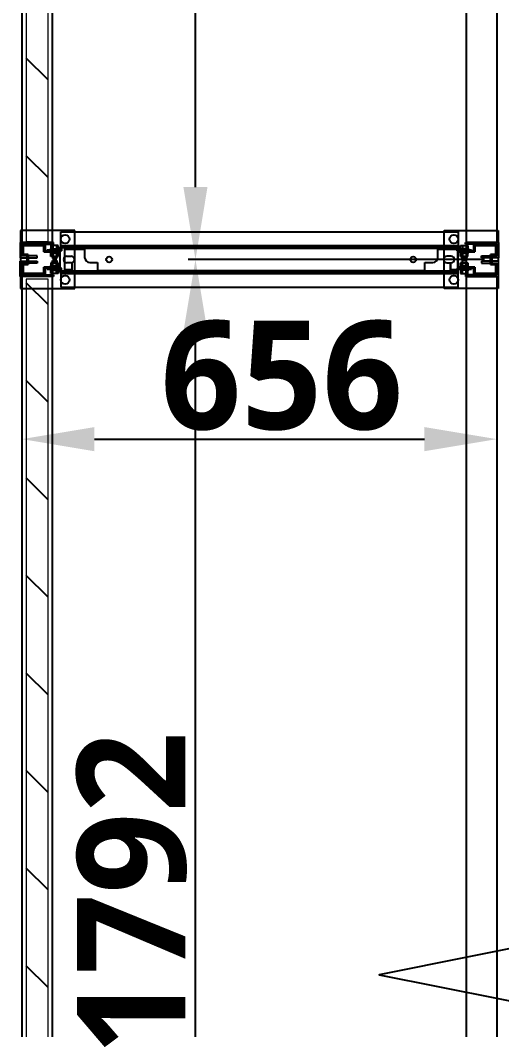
# Model space of a CAD drawing. Header units: millimetres. Extents: x 15382 to 37298, y 7351 to 31127.
# Drawn here: x 27689 to 28354, y 20495 to 21889 of the extents above; entities that cross this region are included whole.
import ezdxf

# ---------------------------------------------------------------- set-up
doc = ezdxf.new("R2010")
doc.units = ezdxf.units.MM
for name, color, linetype in [('01', 7, 'Continuous'), ('02', 3, 'Continuous'), ('03', 6, 'Continuous'), ('04', 30, 'Continuous'), ('05', 12, 'Continuous'), ('544-1', 40, 'Continuous'), ('M40', 3, 'Continuous'), ('M6', 7, 'Continuous'), ('動線', 6, 'Continuous'), ('標註', 252, 'Continuous')]:
    doc.layers.add(name, color=color, linetype=linetype)
doc.layers.add('10', color=40, linetype='Continuous', lineweight=0)
doc.styles.get("Standard").update_dxf_attribs({"font": 'arial.ttf'})
doc.styles.add('黑體', font='')
doc.styles.get('黑體').set_extended_font_data('Microsoft JhengHei', bold=True)
doc.dimstyles.new('ISO-25', dxfattribs={"dimtxt": 2.5, "dimasz": 2.5, "dimexe": 1.25, "dimexo": 0.625, "dimtad": 1, "dimtxsty": 'Standard', "dimcen": 2.5, "dimadec": 0, "dimazin": 0, "dimtfac": 1, "dimtmove": 0, "dimatfit": 3, "dimfxl": 1, "dimarcsym": 0})

# ---------------------------------------------------------------- blocks, each defined once
blk = doc.blocks.new('*D50')
at = {"layer": 'Defpoints', "color": 0, "transparency": 16777216}
for p in [(27691.3, 21537.6), (28347.3, 21537.6), (28347.3, 21310.6)]:
    blk.add_point(p, dxfattribs=at)
at = {"layer": '標註', "color": 0, "lineweight": -2, "transparency": 16777216}
for p, q in [((27691.3, 21527.6), (27691.3, 21300.6)), ((28347.3, 21527.6), (28347.3, 21300.6)), ((27791.3, 21310.6), (28247.3, 21310.6))]:
    blk.add_line(p, q, dxfattribs=at)
at = {"layer": '標註', "color": 0, "transparency": 16777216}
for points in [[(27791.3, 21327.2), (27791.3, 21293.9), (27691.3, 21310.6)], [(28247.3, 21327.2), (28247.3, 21293.9), (28347.3, 21310.6)]]:
    blk.add_solid(points, dxfattribs=at)
at = {"layer": '標註', "color": 251, "transparency": 16777216, "insert": (28050.3, 21398.1), "char_height": 150, "attachment_point": 5, "style": '黑體'}
blk.add_mtext('656', dxfattribs=at)
blk = doc.blocks.new('*D51')
at = {"layer": 'Defpoints', "color": 0, "transparency": 16777216}
for p in [(27931, 21558.6), (28340.3, 21558.6), (28340.3, 19766.6)]:
    blk.add_point(p, dxfattribs=at)
at = {"layer": '標註', "color": 0, "lineweight": -2, "transparency": 16777216}
for p, q in [((28330.3, 21558.6), (27921, 21558.6)), ((27931, 19866.6), (27931, 21458.6)), ((28330.3, 19766.6), (27921, 19766.6))]:
    blk.add_line(p, q, dxfattribs=at)
at = {"layer": '標註', "color": 0, "transparency": 16777216}
for points in [[(27914.3, 21458.6), (27947.6, 21458.6), (27931, 21558.6)], [(27914.3, 19866.6), (27947.6, 19866.6), (27931, 19766.6)]]:
    blk.add_solid(points, dxfattribs=at)
at = {"layer": '標註', "color": 251, "transparency": 16777216, "insert": (27843.2, 20683.1), "char_height": 150, "attachment_point": 5, "rotation": 90, "style": '黑體'}
blk.add_mtext('1792', dxfattribs=at)
blk = doc.blocks.new('*D38')
at = {"layer": 'Defpoints', "color": 0, "transparency": 16777216}
for p in [(27931, 23350.6), (28340.3, 23350.6), (28340.3, 21558.6)]:
    blk.add_point(p, dxfattribs=at)
at = {"layer": '標註', "color": 0, "lineweight": -2, "transparency": 16777216}
for p, q in [((28330.3, 23350.6), (27921, 23350.6)), ((27931, 21658.6), (27931, 23250.6)), ((28330.3, 21558.6), (27921, 21558.6))]:
    blk.add_line(p, q, dxfattribs=at)
at = {"layer": '標註', "color": 0, "transparency": 16777216}
for points in [[(27914.3, 23250.6), (27947.6, 23250.6), (27931, 23350.6)], [(27914.3, 21658.6), (27947.6, 21658.6), (27931, 21558.6)]]:
    blk.add_solid(points, dxfattribs=at)
at = {"layer": '標註', "color": 251, "transparency": 16777216, "insert": (27843.2, 22475.1), "char_height": 150, "attachment_point": 5, "rotation": 90, "style": '黑體'}
blk.add_mtext('1792', dxfattribs=at)

msp = doc.modelspace()

# ---------------------------------------------------------------- linework, layer by layer
at = {"layer": '01'}
for p, q in [((27743.817, 21574.565), (27743.817, 21576.165)), ((27743.817, 21576.165), (28293.817, 21576.165)), ((28293.817, 21574.565), (27743.817, 21574.565)), ((27743.817, 21574.565), (27743.817, 21542.565)), ((28293.817, 21576.165), (28293.817, 21574.565)), ((27748.817, 21558.565), (27748.817, 21558.565)), ((27753.317, 21563.065), (27759.317, 21563.065)), ((27759.317, 21554.065), (27753.317, 21554.065)), ((27763.817, 21558.565), (27763.817, 21558.565)), ((28273.817, 21558.565), (28273.817, 21558.565)), ((28284.317, 21563.065), (28278.317, 21563.065)), ((28278.317, 21554.065), (28284.317, 21554.065)), ((28288.817, 21558.565), (28288.817, 21558.565)), ((28293.817, 21542.565), (27743.817, 21542.565)), ((27743.817, 21542.565), (27743.817, 21540.965)), ((27743.817, 21540.965), (28293.817, 21540.965)), ((28293.817, 21540.965), (28293.817, 21542.565))]:
    msp.add_line(p, q, dxfattribs=at)
for centre, start, end in [((27753.317, 21558.565), 90, 180), ((27753.317, 21558.565), 180, 270), ((27759.317, 21558.565), 0, 90), ((27759.317, 21558.565), 270, 0), ((28278.317, 21558.565), 90, 180), ((28278.317, 21558.565), 180, 270), ((28284.317, 21558.565), 0, 90), ((28284.317, 21558.565), 270, 0)]:
    msp.add_arc(centre, 4.5, start, end, dxfattribs=at)
at = {"layer": '02'}
for p, q in [((27764.317, 21598.565), (27689.317, 21598.565)), ((27689.317, 21598.565), (27689.317, 21518.565)), ((27764.317, 21518.565), (27764.317, 21598.565)), ((28274.317, 21518.565), (28274.317, 21598.565)), ((28274.317, 21598.565), (28349.317, 21598.565)), ((28349.317, 21598.565), (28349.317, 21518.565)), ((27689.317, 21518.565), (27764.317, 21518.565)), ((28349.317, 21518.565), (28274.317, 21518.565))]:
    msp.add_line(p, q, dxfattribs=at)
at = {"layer": '02', "lineweight": -3}
for centre in [(27750.817, 21586.565), (28287.817, 21586.565), (27750.817, 21530.565), (28287.817, 21530.565)]:
    msp.add_circle(centre, 6, dxfattribs=at)
at = {"layer": '03'}
for points in [[(27733.317, 21582.065), (27733.317, 23327.065), (27691.317, 23327.065), (27691.317, 21582.065)], [(28305.317, 21582.065), (28305.317, 23327.065), (28347.317, 23327.065), (28347.317, 21582.065)], [(27733.317, 19790.065), (27733.317, 21535.065), (27691.317, 21535.065), (27691.317, 19790.065)], [(28305.317, 19790.065), (28305.317, 21535.065), (28347.317, 21535.065), (28347.317, 19790.065)]]:
    msp.add_lwpolyline(points, close=True, dxfattribs=at)
at = {"layer": '04'}
for p, q in [((27744.817, 21571.765), (27744.817, 21596.565)), ((27744.817, 21596.565), (28293.817, 21596.565)), ((28293.817, 21596.565), (28293.817, 21571.765)), ((27744.817, 21571.765), (27744.817, 21577.765)), ((27744.817, 21577.765), (28293.817, 21577.765)), ((28293.817, 21577.765), (28293.817, 21571.765)), ((27726.317, 21570.565), (27726.317, 21571.765)), ((27726.317, 21571.765), (27744.817, 21571.765)), ((27726.317, 21570.565), (27726.317, 21571.765)), ((27726.317, 21571.765), (27744.817, 21571.765)), ((27746.017, 21570.565), (27726.317, 21570.565)), ((27746.017, 21570.565), (27726.317, 21570.565)), ((28292.617, 21576.565), (27746.017, 21576.565)), ((27746.017, 21576.565), (27746.017, 21570.565)), ((28292.617, 21576.565), (27746.017, 21576.565)), ((27746.017, 21576.565), (27746.017, 21570.565)), ((28292.617, 21570.565), (28292.617, 21576.565)), ((28292.617, 21570.565), (28292.617, 21576.565)), ((28312.317, 21570.565), (28292.617, 21570.565)), ((28312.317, 21570.565), (28292.617, 21570.565)), ((28293.817, 21571.765), (28312.317, 21571.765)), ((28293.817, 21571.765), (28312.317, 21571.765)), ((28312.317, 21571.765), (28312.317, 21570.565)), ((28312.317, 21571.765), (28312.317, 21570.565)), ((27746.017, 21546.565), (27726.317, 21546.565)), ((27726.317, 21546.565), (27726.317, 21545.365)), ((27746.017, 21546.565), (27726.317, 21546.565)), ((27726.317, 21546.565), (27726.317, 21545.365)), ((27726.317, 21545.365), (27744.817, 21545.365)), ((27726.317, 21545.365), (27744.817, 21545.365)), ((27744.817, 21545.365), (27744.817, 21539.365)), ((27744.817, 21545.365), (27744.817, 21520.565)), ((27744.817, 21539.365), (28293.817, 21539.365)), ((27746.017, 21540.565), (27746.017, 21546.565)), ((27746.017, 21540.565), (27746.017, 21546.565)), ((28292.617, 21540.565), (27746.017, 21540.565)), ((28292.617, 21540.565), (27746.017, 21540.565)), ((28312.317, 21546.565), (28292.617, 21546.565)), ((28292.617, 21546.565), (28292.617, 21540.565)), ((28312.317, 21546.565), (28292.617, 21546.565)), ((28292.617, 21546.565), (28292.617, 21540.565)), ((28293.817, 21545.365), (28312.317, 21545.365)), ((28293.817, 21539.365), (28293.817, 21545.365)), ((28293.817, 21545.365), (28312.317, 21545.365)), ((28293.817, 21520.565), (28293.817, 21545.365)), ((28312.317, 21545.365), (28312.317, 21546.565)), ((28312.317, 21545.365), (28312.317, 21546.565)), ((27744.817, 21520.565), (28293.817, 21520.565))]:
    msp.add_line(p, q, dxfattribs=at)
at = {"layer": '04', "lineweight": -3}
for p, q in [((27732.817, 21571.765), (27739.817, 21571.765)), ((27732.817, 21570.565), (27732.817, 21571.765)), ((27739.817, 21570.565), (27732.817, 21570.565)), ((27736.317, 21571.765), (27739.817, 21571.765)), ((27736.317, 21570.565), (27736.317, 21571.765)), ((27739.817, 21570.565), (27736.317, 21570.565)), ((27739.817, 21571.765), (27739.817, 21570.565)), ((27739.817, 21571.765), (27739.817, 21570.565)), ((28305.817, 21571.765), (28298.817, 21571.765)), ((28298.817, 21571.765), (28298.817, 21570.565)), ((28302.317, 21571.765), (28298.817, 21571.765)), ((28298.817, 21571.765), (28298.817, 21570.565)), ((28298.817, 21570.565), (28305.817, 21570.565)), ((28298.817, 21570.565), (28302.317, 21570.565)), ((28302.317, 21570.565), (28302.317, 21571.765)), ((28305.817, 21570.565), (28305.817, 21571.765)), ((27739.817, 21546.565), (27732.817, 21546.565)), ((27732.817, 21546.565), (27732.817, 21545.365)), ((27732.817, 21545.365), (27739.817, 21545.365)), ((27739.817, 21546.565), (27736.317, 21546.565)), ((27736.317, 21546.565), (27736.317, 21545.365)), ((27736.317, 21545.365), (27739.817, 21545.365)), ((27739.817, 21545.365), (27739.817, 21546.565)), ((27739.817, 21545.365), (27739.817, 21546.565)), ((28298.817, 21545.365), (28298.817, 21546.565)), ((28298.817, 21546.565), (28305.817, 21546.565)), ((28298.817, 21545.365), (28298.817, 21546.565)), ((28298.817, 21546.565), (28302.317, 21546.565)), ((28305.817, 21545.365), (28298.817, 21545.365)), ((28302.317, 21545.365), (28298.817, 21545.365)), ((28302.317, 21546.565), (28302.317, 21545.365)), ((28305.817, 21546.565), (28305.817, 21545.365))]:
    msp.add_line(p, q, dxfattribs=at)
at = {"layer": '05'}
for p, q in [((27734.817, 21582.065), (27688.817, 21582.065)), ((27688.817, 21582.065), (27688.817, 21562.565)), ((27691.317, 21563.565), (27691.317, 21579.565)), ((27691.317, 21579.565), (27734.817, 21579.565)), ((27734.817, 21579.565), (27734.817, 21582.065)), ((28303.817, 21579.565), (28303.817, 21582.065)), ((28303.817, 21582.065), (28349.817, 21582.065)), ((28347.317, 21579.565), (28303.817, 21579.565)), ((28326.339, 21579.565), (28326.339, 21582.065)), ((28331.317, 21579.565), (28331.317, 21582.065)), ((28336.296, 21579.565), (28336.296, 21582.065)), ((28347.317, 21563.565), (28347.317, 21579.565)), ((28349.817, 21582.065), (28349.817, 21562.565)), ((27688.817, 21563.565), (27688.817, 21561.065)), ((27688.817, 21561.065), (27712.317, 21561.065)), ((27688.817, 21553.565), (27688.817, 21556.065)), ((27688.817, 21556.065), (27712.317, 21556.065)), ((27688.817, 21535.065), (27688.817, 21554.565)), ((27712.317, 21563.565), (27691.317, 21563.565)), ((27712.317, 21553.565), (27691.317, 21553.565)), ((27691.317, 21553.565), (27691.317, 21537.565)), ((27712.317, 21561.065), (27712.317, 21563.565)), ((27712.317, 21556.065), (27712.317, 21553.565)), ((28326.317, 21561.065), (28326.317, 21563.565)), ((28326.317, 21563.565), (28347.317, 21563.565)), ((28349.817, 21561.065), (28326.317, 21561.065)), ((28349.817, 21556.065), (28326.317, 21556.065)), ((28326.317, 21556.065), (28326.317, 21553.565)), ((28326.317, 21553.565), (28347.317, 21553.565)), ((28347.317, 21553.565), (28347.317, 21537.565)), ((28349.817, 21563.565), (28349.817, 21561.065)), ((28349.817, 21553.565), (28349.817, 21556.065)), ((28349.817, 21535.065), (28349.817, 21554.565)), ((27691.317, 21537.565), (27734.817, 21537.565)), ((27734.817, 21537.565), (27734.817, 21535.065)), ((28347.317, 21537.565), (28303.817, 21537.565)), ((28303.817, 21537.565), (28303.817, 21535.065)), ((27734.817, 21535.065), (27688.817, 21535.065)), ((28303.817, 21535.065), (28349.817, 21535.065))]:
    msp.add_line(p, q, dxfattribs=at)
at = {"layer": '05', "lineweight": -3}
for p, q in [((28336.296, 21582.065), (28326.339, 21582.065)), ((28326.339, 21582.065), (28326.339, 21579.565)), ((28331.317, 21582.065), (28326.339, 21582.065)), ((28326.339, 21582.065), (28326.339, 21579.565)), ((28326.339, 21579.565), (28336.296, 21579.565)), ((28326.339, 21579.565), (28331.317, 21579.565)), ((28331.317, 21579.565), (28331.317, 21582.065)), ((28336.296, 21579.565), (28336.296, 21582.065))]:
    msp.add_line(p, q, dxfattribs=at)
at = {"layer": '10'}
for p, q in [((27697.317, 23323.565), (27697.317, 21583.565)), ((27727.317, 21583.565), (27727.317, 23323.565)), ((27697.317, 21583.565), (27727.317, 21583.565)), ((27727.317, 21531.565), (27697.317, 21531.565)), ((27697.317, 21531.565), (27697.317, 19791.565)), ((27727.317, 19791.565), (27727.317, 21531.565))]:
    msp.add_line(p, q, dxfattribs=at)
at = {"layer": '544-1', "linetype": 'Continuous'}
for p, q in [((27727.317, 21806.639), (27697.317, 21836.639)), ((27727.317, 21671.935), (27697.317, 21701.935)), ((27727.317, 21496.381), (27697.317, 21526.381)), ((27727.317, 21361.677), (27697.317, 21391.677)), ((27727.317, 21226.973), (27697.317, 21256.973)), ((27727.317, 21092.269), (27697.317, 21122.269)), ((27727.317, 20957.566), (27697.317, 20987.566)), ((27727.317, 20822.862), (27697.317, 20852.862)), ((27727.317, 20688.158), (27697.317, 20718.158)), ((27727.317, 20553.454), (27697.317, 20583.454))]:
    msp.add_line(p, q, dxfattribs=at)
at = {"layer": '544-1'}
for p, q in [((28293.817, 21573.565), (27749.817, 21573.565)), ((27749.817, 21573.565), (27749.817, 21543.565)), ((27750.617, 21544.365), (27750.617, 21572.765)), ((27750.617, 21572.765), (27777.817, 21572.765)), ((27777.817, 21572.765), (27777.817, 21561.565)), ((28265.817, 21561.565), (28265.817, 21572.765)), ((28265.817, 21572.765), (28293.017, 21572.765)), ((28293.817, 21573.565), (28293.017, 21573.565)), ((28293.017, 21572.765), (28293.017, 21544.365)), ((28293.817, 21572.765), (28293.817, 21573.565)), ((28293.817, 21543.565), (28293.817, 21573.565)), ((27760.817, 21553.565), (27760.017, 21553.565)), ((27760.017, 21553.565), (27760.017, 21544.365)), ((27760.817, 21543.565), (27760.817, 21553.565)), ((27784.817, 21554.565), (27795.817, 21554.565)), ((27795.817, 21554.565), (27795.817, 21543.565)), ((28247.817, 21543.565), (28247.817, 21554.565)), ((28247.817, 21554.565), (28258.817, 21554.565)), ((28283.617, 21553.565), (28282.817, 21553.565)), ((28282.817, 21553.565), (28282.817, 21543.565)), ((28283.617, 21544.365), (28283.617, 21553.565)), ((27749.817, 21543.565), (27760.817, 21543.565)), ((27760.017, 21544.365), (27750.617, 21544.365)), ((27795.817, 21543.565), (28247.817, 21543.565)), ((28282.817, 21543.565), (28293.817, 21543.565)), ((28293.017, 21544.365), (28283.617, 21544.365))]:
    msp.add_line(p, q, dxfattribs=at)
for centre in [(27811.817, 21558.565), (28231.817, 21558.565)]:
    msp.add_circle(centre, 4, dxfattribs=at)
for centre, start, end in [((27784.817, 21561.565), 180, 270), ((28258.817, 21561.565), 270, 0)]:
    msp.add_arc(centre, 7, start, end, dxfattribs=at)
at = {"layer": 'M40'}
for p, q in [((27723.317, 21579.565), (27691.317, 21579.565)), ((27691.317, 21579.565), (27691.317, 21564.065)), ((27691.317, 21564.065), (27691.317, 21579.565)), ((27691.317, 21579.565), (27723.317, 21579.565)), ((27692.917, 21565.665), (27692.917, 21577.965)), ((27692.917, 21577.965), (27721.717, 21577.965)), ((27721.717, 21577.965), (27692.917, 21577.965)), ((27692.917, 21577.965), (27692.917, 21565.665)), ((27721.717, 21577.965), (27721.717, 21568.965)), ((27721.717, 21568.965), (27721.717, 21577.965)), ((27723.317, 21570.565), (27723.317, 21579.565)), ((27723.317, 21579.565), (27723.317, 21570.565)), ((28315.317, 21570.565), (28315.317, 21579.565)), ((28315.317, 21579.565), (28347.317, 21579.565)), ((28347.317, 21579.565), (28315.317, 21579.565)), ((28315.317, 21579.565), (28315.317, 21570.565)), ((28345.717, 21577.965), (28316.917, 21577.965)), ((28316.917, 21577.965), (28316.917, 21568.965)), ((28316.917, 21568.965), (28316.917, 21577.965)), ((28316.917, 21577.965), (28345.717, 21577.965)), ((28328.067, 21577.965), (28328.067, 21579.565)), ((28331.317, 21577.965), (28331.317, 21579.565)), ((28334.567, 21577.965), (28334.567, 21579.565)), ((28345.717, 21565.665), (28345.717, 21577.965)), ((28345.717, 21577.965), (28345.717, 21565.665)), ((28347.317, 21579.565), (28347.317, 21564.065)), ((28347.317, 21564.065), (28347.317, 21579.565)), ((27691.317, 21564.065), (27698.317, 21564.065)), ((27698.317, 21564.065), (27691.317, 21564.065)), ((27699.917, 21565.665), (27692.917, 21565.665)), ((27692.917, 21565.665), (27699.917, 21565.665)), ((27698.317, 21564.065), (27698.317, 21553.065)), ((27698.317, 21553.065), (27698.317, 21564.065)), ((27699.917, 21551.465), (27699.917, 21565.665)), ((27699.917, 21565.665), (27699.917, 21551.465)), ((27721.717, 21570.565), (27721.717, 21568.965)), ((27721.717, 21568.965), (27744.317, 21568.965)), ((27721.717, 21568.965), (27723.317, 21568.965)), ((27744.317, 21568.965), (27721.717, 21568.965)), ((27744.317, 21570.565), (27723.317, 21570.565)), ((27723.317, 21570.565), (27744.317, 21570.565)), ((27732.817, 21570.565), (27732.817, 21568.965)), ((27736.317, 21570.565), (27736.317, 21568.965)), ((27739.817, 21570.565), (27739.817, 21568.965)), ((27744.317, 21568.965), (27744.317, 21570.565)), ((27744.317, 21570.565), (27744.317, 21568.965)), ((28294.317, 21568.965), (28294.317, 21570.565)), ((28294.317, 21570.565), (28315.317, 21570.565)), ((28315.317, 21570.565), (28294.317, 21570.565)), ((28294.317, 21570.565), (28294.317, 21568.965)), ((28316.917, 21568.965), (28294.317, 21568.965)), ((28294.317, 21568.965), (28316.917, 21568.965)), ((28298.817, 21570.565), (28298.817, 21568.965)), ((28302.317, 21570.565), (28302.317, 21568.965)), ((28305.817, 21570.565), (28305.817, 21568.965)), ((28316.917, 21568.965), (28315.317, 21568.965)), ((28316.917, 21570.565), (28316.917, 21568.965)), ((28338.717, 21551.465), (28338.717, 21565.665)), ((28338.717, 21565.665), (28345.717, 21565.665)), ((28345.717, 21565.665), (28338.717, 21565.665)), ((28338.717, 21565.665), (28338.717, 21551.465)), ((28347.317, 21564.065), (28340.317, 21564.065)), ((28340.317, 21564.065), (28340.317, 21553.065)), ((28340.317, 21553.065), (28340.317, 21564.065)), ((28340.317, 21564.065), (28347.317, 21564.065)), ((27698.317, 21553.065), (27691.317, 21553.065)), ((27691.317, 21553.065), (27691.317, 21537.565)), ((27691.317, 21537.565), (27691.317, 21553.065)), ((27691.317, 21553.065), (27698.317, 21553.065)), ((27692.917, 21539.165), (27692.917, 21551.465)), ((27692.917, 21551.465), (27699.917, 21551.465)), ((27699.917, 21551.465), (27692.917, 21551.465)), ((27692.917, 21551.465), (27692.917, 21539.165)), ((28340.317, 21553.065), (28338.717, 21553.065)), ((28345.717, 21551.465), (28338.717, 21551.465)), ((28338.717, 21551.465), (28345.717, 21551.465)), ((28340.317, 21553.065), (28347.317, 21553.065)), ((28347.317, 21553.065), (28340.317, 21553.065)), ((28345.717, 21539.165), (28345.717, 21551.465)), ((28345.717, 21551.465), (28345.717, 21539.165)), ((28347.317, 21553.065), (28347.317, 21537.565)), ((28347.317, 21537.565), (28347.317, 21553.065)), ((27691.317, 21537.565), (27723.317, 21537.565)), ((27723.317, 21537.565), (27691.317, 21537.565)), ((27721.717, 21539.165), (27692.917, 21539.165)), ((27692.917, 21539.165), (27721.717, 21539.165)), ((27744.317, 21548.165), (27721.717, 21548.165)), ((27721.717, 21548.165), (27721.717, 21539.165)), ((27721.717, 21546.565), (27721.717, 21548.165)), ((27721.717, 21548.165), (27744.317, 21548.165)), ((27721.717, 21539.165), (27721.717, 21548.165)), ((27721.717, 21548.165), (27723.317, 21548.165)), ((27723.317, 21537.565), (27723.317, 21546.565)), ((27723.317, 21546.565), (27744.317, 21546.565)), ((27744.317, 21546.565), (27723.317, 21546.565)), ((27723.317, 21546.565), (27723.317, 21537.565)), ((27732.817, 21548.165), (27732.817, 21546.565)), ((27736.317, 21548.165), (27736.317, 21546.565)), ((27739.817, 21548.165), (27739.817, 21546.565)), ((27744.317, 21546.565), (27744.317, 21548.165)), ((27744.317, 21548.165), (27744.317, 21546.565)), ((28294.317, 21546.565), (28294.317, 21548.165)), ((28294.317, 21548.165), (28316.917, 21548.165)), ((28316.917, 21548.165), (28294.317, 21548.165)), ((28294.317, 21548.165), (28294.317, 21546.565)), ((28315.317, 21546.565), (28294.317, 21546.565)), ((28294.317, 21546.565), (28315.317, 21546.565)), ((28298.817, 21548.165), (28298.817, 21546.565)), ((28302.317, 21548.165), (28302.317, 21546.565)), ((28305.817, 21548.165), (28305.817, 21546.565)), ((28316.917, 21548.165), (28315.317, 21548.165)), ((28315.317, 21537.565), (28315.317, 21546.565)), ((28315.317, 21546.565), (28315.317, 21537.565)), ((28347.317, 21537.565), (28315.317, 21537.565)), ((28315.317, 21537.565), (28347.317, 21537.565)), ((28316.917, 21548.165), (28316.917, 21539.165)), ((28316.917, 21546.565), (28316.917, 21548.165)), ((28316.917, 21539.165), (28316.917, 21548.165)), ((28316.917, 21539.165), (28345.717, 21539.165)), ((28345.717, 21539.165), (28316.917, 21539.165))]:
    msp.add_line(p, q, dxfattribs=at)
at = {"layer": 'M40', "lineweight": -3}
for p, q in [((28334.567, 21579.565), (28328.067, 21579.565)), ((28328.067, 21579.565), (28328.067, 21577.965)), ((28331.317, 21579.565), (28328.067, 21579.565)), ((28328.067, 21579.565), (28328.067, 21577.965)), ((28328.067, 21577.965), (28334.567, 21577.965)), ((28328.067, 21577.965), (28331.317, 21577.965)), ((28331.317, 21577.965), (28331.317, 21579.565)), ((28334.567, 21577.965), (28334.567, 21579.565)), ((27732.817, 21570.565), (27739.817, 21570.565)), ((27732.817, 21568.965), (27732.817, 21570.565)), ((27739.817, 21568.965), (27732.817, 21568.965)), ((27736.317, 21570.565), (27739.817, 21570.565)), ((27736.317, 21568.965), (27736.317, 21570.565)), ((27739.817, 21568.965), (27736.317, 21568.965)), ((27739.817, 21570.565), (27739.817, 21568.965)), ((27739.817, 21570.565), (27739.817, 21568.965)), ((28305.817, 21570.565), (28298.817, 21570.565)), ((28298.817, 21570.565), (28298.817, 21568.965)), ((28302.317, 21570.565), (28298.817, 21570.565)), ((28298.817, 21570.565), (28298.817, 21568.965)), ((28298.817, 21568.965), (28305.817, 21568.965)), ((28298.817, 21568.965), (28302.317, 21568.965)), ((28302.317, 21568.965), (28302.317, 21570.565)), ((28305.817, 21568.965), (28305.817, 21570.565)), ((28338.717, 21553.065), (28338.717, 21564.065)), ((28338.717, 21564.065), (28340.317, 21564.065)), ((28340.317, 21564.065), (28340.317, 21553.065)), ((28338.717, 21558.565), (28338.717, 21553.065)), ((28340.317, 21558.565), (28338.717, 21558.565)), ((28340.317, 21553.065), (28338.717, 21553.065)), ((28338.717, 21553.065), (28340.317, 21553.065)), ((28340.317, 21553.065), (28340.317, 21558.565)), ((27739.817, 21548.165), (27732.817, 21548.165)), ((27732.817, 21548.165), (27732.817, 21546.565)), ((27732.817, 21546.565), (27739.817, 21546.565)), ((27739.817, 21548.165), (27736.317, 21548.165)), ((27736.317, 21548.165), (27736.317, 21546.565)), ((27736.317, 21546.565), (27739.817, 21546.565)), ((27739.817, 21546.565), (27739.817, 21548.165)), ((27739.817, 21546.565), (27739.817, 21548.165)), ((28298.817, 21546.565), (28298.817, 21548.165)), ((28298.817, 21548.165), (28305.817, 21548.165)), ((28298.817, 21546.565), (28298.817, 21548.165)), ((28298.817, 21548.165), (28302.317, 21548.165)), ((28305.817, 21546.565), (28298.817, 21546.565)), ((28302.317, 21546.565), (28298.817, 21546.565)), ((28302.317, 21548.165), (28302.317, 21546.565)), ((28305.817, 21548.165), (28305.817, 21546.565))]:
    msp.add_line(p, q, dxfattribs=at)
at = {"layer": 'M6'}
for p, q in [((27741.317, 21577.765), (27731.317, 21577.765)), ((27731.317, 21577.765), (27731.317, 21573.465)), ((27741.317, 21577.765), (27731.317, 21577.765)), ((27731.317, 21577.765), (27731.317, 21573.465)), ((27733.817, 21577.765), (27733.817, 21573.465)), ((27738.817, 21577.765), (27738.817, 21573.465)), ((27741.317, 21573.465), (27741.317, 21577.765)), ((27741.317, 21573.465), (27741.317, 21577.765)), ((28297.317, 21573.465), (28297.317, 21577.765)), ((28297.317, 21577.765), (28307.317, 21577.765)), ((28297.317, 21573.465), (28297.317, 21577.765)), ((28297.317, 21577.765), (28307.317, 21577.765)), ((28299.817, 21577.765), (28299.817, 21573.465)), ((28304.817, 21577.765), (28304.817, 21573.465)), ((28307.317, 21577.765), (28307.317, 21573.465)), ((28307.317, 21577.765), (28307.317, 21573.465)), ((27731.317, 21573.465), (27729.317, 21571.965)), ((27729.317, 21571.965), (27729.317, 21571.765)), ((27729.317, 21571.765), (27733.317, 21571.765)), ((27730.317, 21568.765), (27730.317, 21568.965)), ((27730.317, 21568.965), (27742.317, 21568.965)), ((27731.317, 21567.265), (27730.317, 21568.765)), ((27731.317, 21573.465), (27741.317, 21573.465)), ((27731.317, 21562.965), (27731.317, 21567.265)), ((27731.317, 21567.265), (27741.317, 21567.265)), ((27731.317, 21562.965), (27731.317, 21567.265)), ((27731.317, 21562.965), (27731.317, 21567.265)), ((27731.317, 21567.265), (27738.817, 21567.265)), ((27733.317, 21571.765), (27733.317, 21559.765)), ((27741.317, 21567.265), (27733.817, 21567.265)), ((27733.817, 21567.265), (27733.817, 21562.965)), ((27738.817, 21567.265), (27738.817, 21562.965)), ((27739.317, 21559.765), (27739.317, 21571.765)), ((27739.317, 21571.765), (27743.317, 21571.765)), ((27743.317, 21571.965), (27741.317, 21573.465)), ((27742.317, 21568.765), (27741.317, 21567.265)), ((27741.317, 21567.265), (27741.317, 21562.965)), ((27741.317, 21567.265), (27741.317, 21562.965)), ((27741.317, 21562.965), (27741.317, 21567.265)), ((27742.317, 21568.965), (27742.317, 21568.765)), ((27743.317, 21571.765), (27743.317, 21571.965)), ((28295.317, 21571.965), (28297.317, 21573.465)), ((28295.317, 21571.765), (28295.317, 21571.965)), ((28299.317, 21571.765), (28295.317, 21571.765)), ((28308.317, 21568.965), (28296.317, 21568.965)), ((28296.317, 21568.965), (28296.317, 21568.765)), ((28296.317, 21568.765), (28297.317, 21567.265)), ((28307.317, 21573.465), (28297.317, 21573.465)), ((28297.317, 21567.265), (28297.317, 21562.965)), ((28307.317, 21567.265), (28297.317, 21567.265)), ((28297.317, 21567.265), (28297.317, 21562.965)), ((28297.317, 21562.965), (28297.317, 21567.265)), ((28297.317, 21567.265), (28304.817, 21567.265)), ((28299.317, 21559.765), (28299.317, 21571.765)), ((28307.317, 21567.265), (28299.817, 21567.265)), ((28299.817, 21567.265), (28299.817, 21562.965)), ((28304.817, 21567.265), (28304.817, 21562.965)), ((28305.317, 21571.765), (28305.317, 21559.765)), ((28309.317, 21571.765), (28305.317, 21571.765)), ((28307.317, 21573.465), (28309.317, 21571.965)), ((28307.317, 21567.265), (28308.317, 21568.765)), ((28307.317, 21562.965), (28307.317, 21567.265)), ((28307.317, 21562.965), (28307.317, 21567.265)), ((28307.317, 21562.965), (28307.317, 21567.265)), ((28308.317, 21568.765), (28308.317, 21568.965)), ((28309.317, 21571.965), (28309.317, 21571.765)), ((27731.317, 21549.865), (27730.317, 21548.365)), ((27741.317, 21562.965), (27731.317, 21562.965)), ((27741.317, 21562.965), (27731.317, 21562.965)), ((27738.817, 21562.965), (27731.317, 21562.965)), ((27741.317, 21554.165), (27731.317, 21554.165)), ((27731.317, 21554.165), (27731.317, 21549.865)), ((27741.317, 21554.165), (27731.317, 21554.165)), ((27731.317, 21554.165), (27731.317, 21549.865)), ((27731.317, 21554.165), (27731.317, 21549.865)), ((27738.817, 21554.165), (27731.317, 21554.165)), ((27731.317, 21549.865), (27741.317, 21549.865)), ((27731.317, 21549.865), (27738.817, 21549.865)), ((27733.317, 21559.765), (27739.317, 21559.765)), ((27733.317, 21545.365), (27733.317, 21557.365)), ((27733.317, 21557.365), (27739.317, 21557.365)), ((27733.817, 21562.965), (27741.317, 21562.965)), ((27733.817, 21549.865), (27733.817, 21554.165)), ((27733.817, 21554.165), (27741.317, 21554.165)), ((27741.317, 21549.865), (27733.817, 21549.865)), ((27738.817, 21549.865), (27738.817, 21554.165)), ((27739.317, 21557.365), (27739.317, 21545.365)), ((27741.317, 21549.865), (27741.317, 21554.165)), ((27741.317, 21549.865), (27741.317, 21554.165)), ((27741.317, 21554.165), (27741.317, 21549.865)), ((27742.317, 21548.365), (27741.317, 21549.865)), ((28296.317, 21548.365), (28297.317, 21549.865)), ((28297.317, 21562.965), (28307.317, 21562.965)), ((28297.317, 21562.965), (28307.317, 21562.965)), ((28304.817, 21562.965), (28297.317, 21562.965)), ((28297.317, 21549.865), (28297.317, 21554.165)), ((28297.317, 21554.165), (28307.317, 21554.165)), ((28297.317, 21549.865), (28297.317, 21554.165)), ((28297.317, 21554.165), (28307.317, 21554.165)), ((28297.317, 21554.165), (28297.317, 21549.865)), ((28304.817, 21554.165), (28297.317, 21554.165)), ((28307.317, 21549.865), (28297.317, 21549.865)), ((28297.317, 21549.865), (28304.817, 21549.865)), ((28305.317, 21559.765), (28299.317, 21559.765)), ((28305.317, 21557.365), (28299.317, 21557.365)), ((28299.317, 21557.365), (28299.317, 21545.365)), ((28299.817, 21562.965), (28307.317, 21562.965)), ((28299.817, 21549.865), (28299.817, 21554.165)), ((28299.817, 21554.165), (28307.317, 21554.165)), ((28307.317, 21549.865), (28299.817, 21549.865)), ((28304.817, 21549.865), (28304.817, 21554.165)), ((28305.317, 21545.365), (28305.317, 21557.365)), ((28307.317, 21554.165), (28307.317, 21549.865)), ((28307.317, 21554.165), (28307.317, 21549.865)), ((28307.317, 21554.165), (28307.317, 21549.865)), ((28307.317, 21549.865), (28308.317, 21548.365)), ((27729.317, 21545.165), (27729.317, 21545.365)), ((27729.317, 21545.365), (27733.317, 21545.365)), ((27731.317, 21543.665), (27729.317, 21545.165)), ((27730.317, 21548.365), (27730.317, 21548.165)), ((27730.317, 21548.165), (27742.317, 21548.165)), ((27731.317, 21539.365), (27731.317, 21543.665)), ((27731.317, 21543.665), (27741.317, 21543.665)), ((27731.317, 21539.365), (27731.317, 21543.665)), ((27741.317, 21539.365), (27731.317, 21539.365)), ((27741.317, 21539.365), (27731.317, 21539.365)), ((27733.817, 21539.365), (27733.817, 21543.665)), ((27738.817, 21539.365), (27738.817, 21543.665)), ((27739.317, 21545.365), (27743.317, 21545.365)), ((27743.317, 21545.165), (27741.317, 21543.665)), ((27741.317, 21543.665), (27741.317, 21539.365)), ((27741.317, 21543.665), (27741.317, 21539.365)), ((27742.317, 21548.165), (27742.317, 21548.365)), ((27743.317, 21545.365), (27743.317, 21545.165)), ((28299.317, 21545.365), (28295.317, 21545.365)), ((28295.317, 21545.365), (28295.317, 21545.165)), ((28295.317, 21545.165), (28297.317, 21543.665)), ((28296.317, 21548.165), (28296.317, 21548.365)), ((28308.317, 21548.165), (28296.317, 21548.165)), ((28297.317, 21543.665), (28297.317, 21539.365)), ((28307.317, 21543.665), (28297.317, 21543.665)), ((28297.317, 21543.665), (28297.317, 21539.365)), ((28297.317, 21539.365), (28307.317, 21539.365)), ((28297.317, 21539.365), (28307.317, 21539.365)), ((28299.817, 21539.365), (28299.817, 21543.665)), ((28304.817, 21539.365), (28304.817, 21543.665)), ((28309.317, 21545.365), (28305.317, 21545.365)), ((28307.317, 21543.665), (28309.317, 21545.165)), ((28307.317, 21539.365), (28307.317, 21543.665)), ((28307.317, 21539.365), (28307.317, 21543.665)), ((28308.317, 21548.365), (28308.317, 21548.165)), ((28309.317, 21545.165), (28309.317, 21545.365))]:
    msp.add_line(p, q, dxfattribs=at)
at = {"layer": '動線', "lineweight": -3}
msp.add_lwpolyline([(28434.557, 20556.11), (28612.193, 20556.11), (28612.193, 20586.11), (28434.557, 20586.11), (28434.557, 20621.11), (28184.557, 20571.11), (28434.557, 20521.11), (28434.557, 20556.11)], dxfattribs=at)

# ---------------------------------------------------------------- dimensions: what is measured, and where the dimension line sits
at = {"layer": '標註', "color": 8}
for base, p1, p2, picture, middle in [((27930.974, 23350.565), (28340.317, 21558.565), (28340.317, 23350.565), '*D38', (27930.974, 22475.132)), ((27930.974, 21558.565), (28340.317, 19766.565), (28340.317, 21558.565), '*D51', (27930.974, 20683.132))]:
    dim = msp.add_linear_dim(base=base, p1=p1, p2=p2, angle=90, dimstyle='ISO-25', override={"dimscale": 100, "dimtxt": 1.5, "dimasz": 1, "dimexe": 0.1, "dimexo": 0.1, "dimgap": 0.1, "dimtxsty": '黑體', "dimclrt": 251}, dxfattribs=at)
    dim.commit()
    dim.dimension.update_dxf_attribs({"geometry": picture, "text_midpoint": middle, "dimtype": 160})
dim = msp.add_linear_dim(base=(28347.317, 21310.553), p1=(27691.317, 21537.565), p2=(28347.317, 21537.565), dimstyle='ISO-25', override={"dimscale": 100, "dimtxt": 1.5, "dimasz": 1, "dimexe": 0.1, "dimexo": 0.1, "dimgap": 0.1, "dimtxsty": '黑體', "dimclrt": 251}, dxfattribs=at)
dim.commit()
dim.dimension.update_dxf_attribs({"geometry": '*D50', "text_midpoint": (28050.269, 21310.553), "dimtype": 160})

doc.saveas('drawing.dxf')
